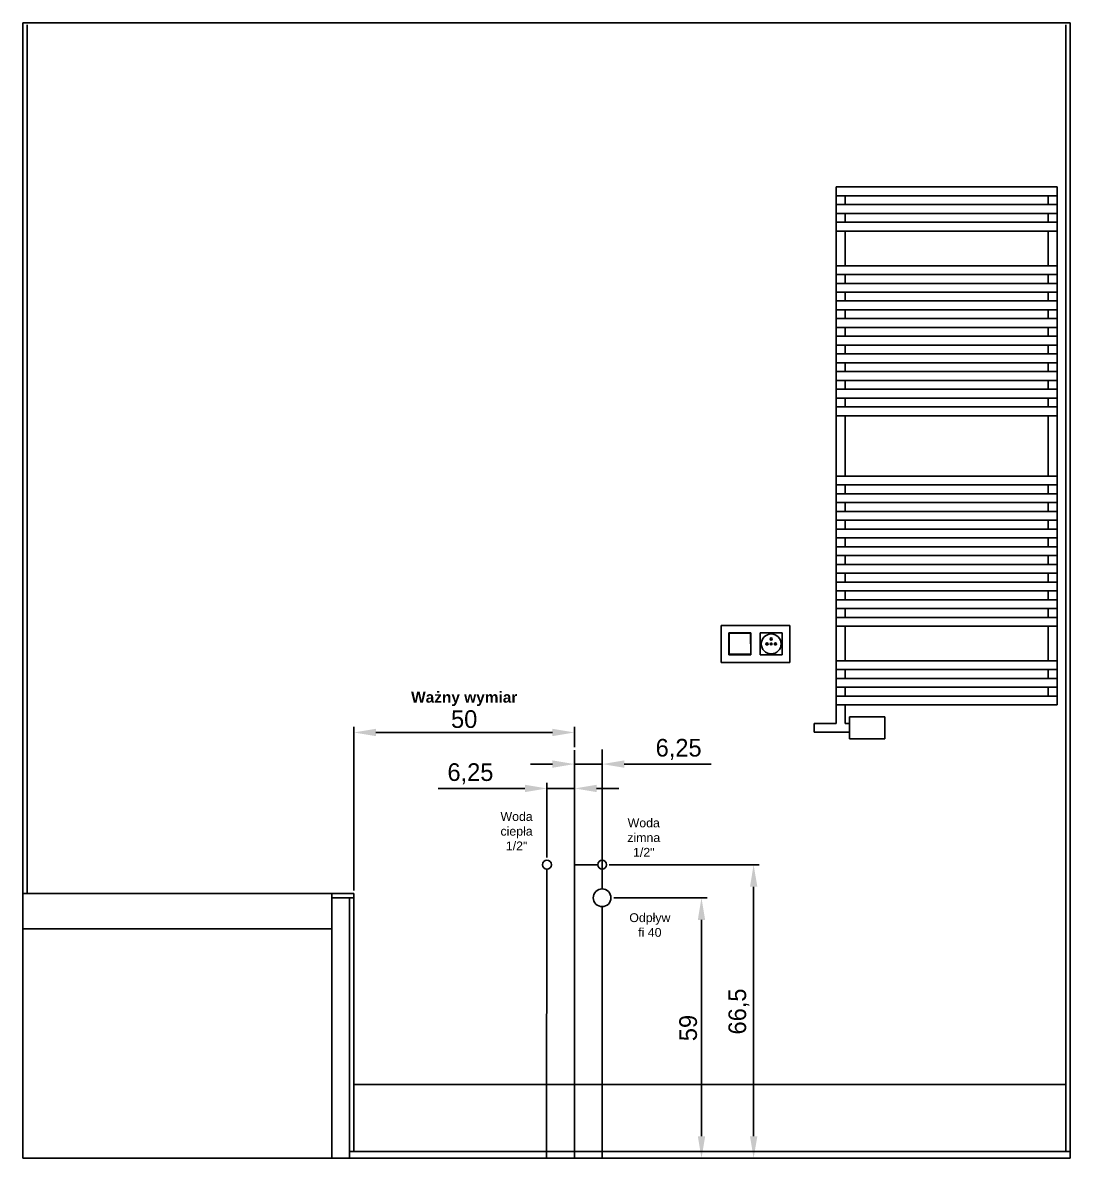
# Model space of a CAD drawing. Header units: millimetres. Extents: x 976 to 9349, y -1578 to 2211.
# Drawn here: x 3049.6 to 3286.9, y 1460.7 to 1717.9 of the extents above; entities that cross this region are included whole.
import ezdxf
from ezdxf.lldxf.tags import DXFTag

# ---------------------------------------------------------------- set-up
doc = ezdxf.new("R2010")
doc.units = ezdxf.units.MM
for name, color, linetype in [('Elektryka - obudowy', 174, 'Continuous'), ('GK - rama', 170, 'Continuous'), ('Grzejniki', 12, 'Continuous'), ('Meble', 42, 'Continuous'), ('Płytki', 254, 'Continuous'), ('Usunięte', 10, 'Continuous'), ('Wbudowane', 175, 'Continuous'), ('Ściany', 7, 'Continuous')]:
    doc.layers.add(name, color=color, linetype=linetype)
tags = doc.linetypes.add('03B018', pattern=[5.4, 2.16, -3.24]).pattern_tags.tags
tags[6:7] = [DXFTag(74, 4), DXFTag(75, 0), DXFTag(340, '0'), DXFTag(46, 1.0), DXFTag(50, 0.0), DXFTag(44, 0.0), DXFTag(45, 0.0)]
tags[4:5] = [DXFTag(74, 4), DXFTag(75, 0), DXFTag(340, '0'), DXFTag(46, 1.0), DXFTag(50, 0.0), DXFTag(44, 0.0), DXFTag(45, 0.0)]
doc.dimstyles.new('ISO-25', dxfattribs={"dimtxt": 4, "dimasz": 5, "dimexe": 1.25, "dimexo": 0.625, "dimgap": 1, "dimtad": 1, "dimtxsty": 'Standard', "dimcen": 2.5, "dimadec": 0, "dimazin": 0, "dimtfac": 1, "dimtmove": 0, "dimatfit": 3, "dimfxl": 1, "dimarcsym": 0})

# ---------------------------------------------------------------- blocks, each defined once
blk = doc.blocks.new('Z$W@#24350')
for p, q in [((5, 125), (5, 3.5)), ((5, 125), (55, 125)), ((55, 125), (55, 7.68)), ((5, 123), (55, 123)), ((5, 121), (55, 121)), ((7, 123), (7, 121)), ((53, 123), (53, 121)), ((5, 119), (55, 119)), ((7, 119), (7, 117)), ((53, 119), (53, 117)), ((5, 117), (55, 117)), ((5, 115), (55, 115)), ((5, 115), (55, 115)), ((7, 115), (7, 107.17)), ((53, 115), (53, 107.17)), ((5, 107.17), (55, 107.17)), ((5, 105.17), (55, 105.17)), ((5, 103.17), (55, 103.17)), ((7, 105.17), (7, 103.17)), ((53, 105.17), (53, 103.17)), ((5, 101.17), (55, 101.17)), ((7, 101.17), (7, 99.17)), ((53, 101.17), (53, 99.17)), ((5, 99.17), (55, 99.17)), ((5, 97.17), (55, 97.17)), ((5, 97.17), (55, 97.17)), ((5, 95.17), (55, 95.17)), ((7, 97.17), (7, 95.17)), ((53, 97.17), (53, 95.17)), ((5, 93.17), (55, 93.17)), ((7, 93.17), (7, 91.17)), ((53, 93.17), (53, 91.17)), ((5, 91.17), (55, 91.17)), ((5, 89.17), (55, 89.17)), ((5, 89.17), (55, 89.17)), ((7, 89.17), (7, 87.17)), ((53, 89.17), (53, 87.17)), ((5, 87.17), (55, 87.17)), ((5, 85.17), (55, 85.17)), ((7, 85.17), (7, 83.17)), ((53, 85.17), (53, 83.17)), ((5, 83.17), (55, 83.17)), ((5, 81.17), (55, 81.17)), ((5, 81.17), (55, 81.17)), ((7, 81.17), (7, 79.17)), ((53, 81.17), (53, 79.17)), ((5, 79.17), (55, 79.17)), ((5, 77.17), (55, 77.17)), ((7, 77.17), (7, 75.17)), ((53, 77.17), (53, 75.17)), ((5, 75.17), (55, 75.17)), ((5, 73.17), (55, 73.17)), ((7, 73.17), (7, 59.5)), ((53, 73.17), (53, 59.5)), ((5, 59.5), (55, 59.5)), ((5, 57.5), (55, 57.5)), ((7, 55.5), (7, 57.5)), ((53, 55.5), (53, 57.5)), ((5, 55.5), (55, 55.5)), ((5, 53.5), (55, 53.5)), ((5, 51.5), (55, 51.5)), ((5, 51.5), (55, 51.5)), ((7, 51.5), (7, 53.5)), ((53, 51.5), (53, 53.5)), ((5, 49.5), (55, 49.5)), ((7, 47.5), (7, 49.5)), ((53, 47.5), (53, 49.5)), ((5, 47.5), (55, 47.5)), ((5, 45.5), (55, 45.5)), ((7, 43.5), (7, 45.5)), ((53, 43.5), (53, 45.5)), ((5, 43.5), (55, 43.5)), ((5, 43.5), (55, 43.5)), ((5, 41.5), (55, 41.5)), ((7, 39.5), (7, 41.5)), ((53, 39.5), (53, 41.5)), ((5, 39.5), (55, 39.5)), ((5, 37.5), (55, 37.5)), ((7, 35.5), (7, 37.5)), ((53, 35.5), (53, 37.5)), ((5, 35.5), (55, 35.5)), ((5, 35.5), (55, 35.5)), ((5, 33.5), (55, 33.5)), ((7, 31.5), (7, 33.5)), ((53, 31.5), (53, 33.5)), ((5, 31.5), (55, 31.5)), ((5, 29.5), (55, 29.5)), ((7, 27.5), (7, 29.5)), ((53, 27.5), (53, 29.5)), ((5, 27.5), (55, 27.5)), ((5, 25.5), (55, 25.5)), ((7, 17.68), (7, 25.5)), ((53, 17.68), (53, 25.5)), ((5, 17.68), (55, 17.68)), ((5, 17.68), (55, 17.68)), ((5, 15.68), (55, 15.68)), ((7, 13.68), (7, 15.68)), ((53, 13.68), (53, 15.68)), ((5, 13.68), (55, 13.68)), ((5, 11.68), (55, 11.68)), ((7, 9.68), (7, 11.68)), ((53, 9.68), (53, 11.68)), ((5, 9.68), (55, 9.68)), ((5, 7.68), (55, 7.68)), ((7, 3.5), (7, 7.68)), ((0, 3.5), (0, 1.5)), ((5, 3.5), (0, 3.5)), ((7.96, 3.5), (7, 3.5)), ((7.96, 5), (15.96, 5)), ((7.96, 5), (7.96, 0)), ((15.96, 0), (15.96, 5)), ((7.96, 1.5), (0, 1.5)), ((7.96, 0), (15.96, 0)), ((7.96, 0), (15.96, 0))]:
    blk.add_line(p, q)
blk = doc.blocks.new('Z$W@#2421')
for p, q in [((0, 257.2), (237.3, 257.2)), ((0, 257.2), (0, 0)), ((237.3, 257.2), (237.3, 0)), ((0, 0), (237.3, 0))]:
    blk.add_line(p, q)
blk = doc.blocks.new('Z$W@#29424')
h = blk.add_hatch(color=256)
h.paths.add_polyline_path([(1.54, 2.25, 1), (1.06, 2.25, 1)])
h.paths.add_polyline_path([(3.44, 2.25, 1), (2.96, 2.25, 1)])
for centre, radius in [((2.25, 2.25), 2.25), ((2.25, 3.37), 0.24), ((1.3, 2.25), 0.24), ((3.2, 2.25), 0.24)]:
    blk.add_circle(centre, radius)
blk = doc.blocks.new('Z$W@#18702')
for p, q in [((0, 8.4), (15.5, 8.4)), ((0, 8.4), (0, 0)), ((15.5, 8.4), (15.5, 0)), ((1.7, 6.7), (1.7, 1.7)), ((1.7, 6.7), (6.7, 6.7)), ((1.7, 6.7), (1.7, 1.7)), ((1.7, 6.7), (6.7, 6.7)), ((1.75, 1.75), (1.8, 6.65)), ((1.8, 6.65), (6.6, 6.65)), ((6.65, 1.75), (6.6, 6.65)), ((6.7, 6.7), (6.7, 1.7)), ((6.7, 6.7), (6.7, 1.7)), ((8.8, 6.7), (8.8, 1.7)), ((8.8, 6.7), (13.8, 6.7)), ((13.8, 6.7), (13.8, 1.7)), ((11.1, 4.18), (11.5, 4.22)), ((11.28, 4.4), (11.32, 4)), ((0, 0), (15.5, 0)), ((1.7, 1.7), (6.7, 1.7)), ((1.7, 1.7), (6.7, 1.7)), ((1.75, 1.85), (6.65, 1.85)), ((1.75, 1.75), (6.65, 1.75)), ((8.8, 1.7), (13.8, 1.7))]:
    blk.add_line(p, q)
blk.add_circle((11.3, 4.2), 0.2)
blk.add_blockref('Z$W@#29424', (9.05, 1.95))
blk = doc.blocks.new('Z$W@#19358')
for p, q in [((0, 60), (70, 60)), ((0, 60), (0, 0)), ((70, 60), (70, 0)), ((0, 52), (70, 52)), ((0, 0), (70, 0))]:
    blk.add_line(p, q)
blk = doc.blocks.new('*D500')
at = {"layer": 'Defpoints', "color": 0}
for p in [(3174.61, 1557.19), (3174.61, 1553.21), (3124.61, 1520.74)]:
    blk.add_point(p, dxfattribs=at)
at = {"layer": 'Usunięte', "color": 0, "lineweight": -2}
for p, q in [((3124.61, 1521.37), (3124.61, 1558.44)), ((3129.61, 1557.19), (3169.61, 1557.19)), ((3174.61, 1553.83), (3174.61, 1558.44))]:
    blk.add_line(p, q, dxfattribs=at)
at = {"layer": 'Usunięte', "color": 0}
for points in [[(3129.61, 1558.02), (3129.61, 1556.35), (3124.61, 1557.19)], [(3169.61, 1556.35), (3169.61, 1558.02), (3174.61, 1557.19)]]:
    blk.add_solid(points, dxfattribs=at)
at = {"layer": 'Usunięte', "color": 0, "insert": (3149.61, 1560.19), "char_height": 4, "attachment_point": 5}
blk.add_mtext('50', dxfattribs=at)
blk = doc.blocks.new('*D501')
at = {"layer": 'Defpoints', "color": 0}
for p in [(3174.61, 1553.21), (3180.86, 1550.03), (3180.86, 1550.03)]:
    blk.add_point(p, dxfattribs=at)
at = {"layer": 'Płytki', "color": 0, "lineweight": -2}
for p, q in [((3174.61, 1552.58), (3174.61, 1548.78)), ((3180.86, 1550.65), (3180.86, 1551.28)), ((3169.61, 1550.03), (3164.61, 1550.03)), ((3174.61, 1550.03), (3180.86, 1550.03)), ((3185.86, 1550.03), (3205.53, 1550.03))]:
    blk.add_line(p, q, dxfattribs=at)
at = {"layer": 'Płytki', "color": 0}
for points in [[(3169.61, 1549.2), (3169.61, 1550.86), (3174.61, 1550.03)], [(3185.86, 1550.86), (3185.86, 1549.2), (3180.86, 1550.03)]]:
    blk.add_solid(points, dxfattribs=at)
at = {"layer": 'Płytki', "color": 0, "insert": (3198.19, 1553.36), "char_height": 4, "attachment_point": 5}
blk.add_mtext('6,25', dxfattribs=at)
blk = doc.blocks.new('*D502')
at = {"layer": 'Defpoints', "color": 0}
for p in [(3174.61, 1544.51), (3174.61, 1535.4), (3168.36, 1528.24)]:
    blk.add_point(p, dxfattribs=at)
at = {"layer": 'Płytki', "color": 0, "lineweight": -2}
for p, q in [((3163.36, 1544.51), (3143.69, 1544.51)), ((3168.36, 1528.87), (3168.36, 1545.76)), ((3168.36, 1544.51), (3174.61, 1544.51)), ((3174.61, 1536.02), (3174.61, 1545.76)), ((3179.61, 1544.51), (3184.61, 1544.51))]:
    blk.add_line(p, q, dxfattribs=at)
at = {"layer": 'Płytki', "color": 0}
for points in [[(3163.36, 1543.68), (3163.36, 1545.34), (3168.36, 1544.51)], [(3179.61, 1545.34), (3179.61, 1543.68), (3174.61, 1544.51)]]:
    blk.add_solid(points, dxfattribs=at)
at = {"layer": 'Płytki', "color": 0, "insert": (3151.03, 1547.84), "char_height": 4, "attachment_point": 5}
blk.add_mtext('6,25', dxfattribs=at)
blk = doc.blocks.new('*D503')
at = {"layer": 'Defpoints', "color": 0}
for p in [(3182.86, 1519.74), (3203.37, 1460.74), (3206.42, 1460.74)]:
    blk.add_point(p, dxfattribs=at)
at = {"layer": 'Płytki', "color": 0, "lineweight": -2}
for p, q in [((3183.49, 1519.74), (3204.62, 1519.74)), ((3203.37, 1514.74), (3203.37, 1465.74)), ((3205.79, 1460.74), (3202.12, 1460.74))]:
    blk.add_line(p, q, dxfattribs=at)
at = {"layer": 'Płytki', "color": 0}
for points in [[(3204.2, 1514.74), (3202.54, 1514.74), (3203.37, 1519.74)], [(3202.54, 1465.74), (3204.2, 1465.74), (3203.37, 1460.74)]]:
    blk.add_solid(points, dxfattribs=at)
at = {"layer": 'Płytki', "color": 0, "insert": (3200.37, 1490.24), "char_height": 4, "attachment_point": 5, "rotation": 90}
blk.add_mtext('59', dxfattribs=at)
blk = doc.blocks.new('*D504')
at = {"layer": 'Defpoints', "color": 0}
for p in [(3181.86, 1527.24), (3215.18, 1527.24), (3215.43, 1460.74)]:
    blk.add_point(p, dxfattribs=at)
at = {"layer": 'Płytki', "color": 0, "lineweight": -2}
for p, q in [((3182.49, 1527.24), (3216.43, 1527.24)), ((3215.18, 1465.74), (3215.18, 1522.24)), ((3214.81, 1460.74), (3213.93, 1460.74))]:
    blk.add_line(p, q, dxfattribs=at)
at = {"layer": 'Płytki', "color": 0}
for points in [[(3216.02, 1522.24), (3214.35, 1522.24), (3215.18, 1527.24)], [(3214.35, 1465.74), (3216.02, 1465.74), (3215.18, 1460.74)]]:
    blk.add_solid(points, dxfattribs=at)
at = {"layer": 'Płytki', "color": 0, "insert": (3211.85, 1493.99), "char_height": 4, "attachment_point": 5, "rotation": 90}
blk.add_mtext('66,5', dxfattribs=at)

msp = doc.modelspace()

# ---------------------------------------------------------------- linework, layer by layer
at = {"layer": 'GK - rama'}
for p in [(3174.611, 1460.743), (3179.861, 1527.243)]:
    msp.add_line(p, (3174.611, 1527.243), dxfattribs=at)
msp.add_circle((3180.861, 1527.243), 1, dxfattribs=at)
at = {"layer": 'Meble'}
msp.add_line((3180.861, 1517.743), (3180.861, 1460.743), dxfattribs=at)
msp.add_circle((3180.861, 1519.743), 2, dxfattribs=at)
at = {"layer": 'Płytki'}
for p, q in [((3050.611, 1717.443), (3050.611, 1520.743)), ((3285.911, 1717.443), (3285.911, 1462.243)), ((3124.611, 1520.743), (3050.611, 1520.743)), ((3124.611, 1519.743), (3124.611, 1520.743)), ((3123.611, 1519.743), (3124.611, 1519.743)), ((3124.611, 1519.743), (3124.611, 1462.243)), ((3124.611, 1477.443), (3285.911, 1477.443)), ((3123.611, 1462.243), (3286.911, 1462.243))]:
    msp.add_line(p, q, dxfattribs=at)
at = {"layer": 'Płytki', "linetype": '03B018'}
for p, q in [((3174.611, 1527.243), (3174.611, 1553.209)), ((3180.861, 1521.743), (3180.861, 1553.342))]:
    msp.add_line(p, q, dxfattribs=at)
at = {"layer": 'Usunięte'}
msp.add_line((3168.361, 1526.243), (3168.261, 1460.743), dxfattribs=at)
msp.add_circle((3168.361, 1527.243), 1, dxfattribs=at)
at = {"layer": 'Ściany'}
for p, q in [((3119.611, 1519.743), (3119.611, 1460.743)), ((3119.611, 1519.743), (3123.611, 1519.743)), ((3123.611, 1519.743), (3123.611, 1460.743))]:
    msp.add_line(p, q, dxfattribs=at)

# ---------------------------------------------------------------- block references
at = {"layer": 'Elektryka - obudowy'}
msp.add_blockref('Z$W@#18702', (3207.861, 1573.043), dxfattribs=at)
at = {"layer": 'Grzejniki'}
msp.add_blockref('Z$W@#24350', (3228.911, 1555.743), dxfattribs=at)
at = {"layer": 'Wbudowane'}
msp.add_blockref('Z$W@#19358', (3049.611, 1460.743), dxfattribs=at)
at = {"layer": 'Ściany'}
msp.add_blockref('Z$W@#2421', (3049.611, 1460.743), dxfattribs=at)

# ---------------------------------------------------------------- texts
at = {"layer": 'GK - rama', "insert": (3190.295, 1533.363), "char_height": 2, "width": 8.21683, "attachment_point": 5}
msp.add_mtext('{\\fArial|b0|i0|c238|p0;Woda zimna\\P1/2"}', dxfattribs=at)
at = {"layer": 'Meble', "insert": (3191.675, 1513.561), "char_height": 2, "width": 8.21683, "attachment_point": 5}
msp.add_mtext('{\\fArial|b0|i0|c238|p0;Odpływ\\Pfi 40}', dxfattribs=at)
at = {"layer": 'Usunięte'}
for s, insert, char_height, width, attachment_point in [('{\\fArial|b1|i0|c238|p0;Ważny wymiar}', (3137.592, 1566.43), 2.5, 34.19522, 1), ('{\\fArial|b0|i0|c238|p0;Woda ciepła\\P1/2"}', (3161.486, 1534.812), 2, 8.21683, 5)]:
    msp.add_mtext(s, dxfattribs=dict(at, insert=insert, char_height=char_height, width=width, attachment_point=attachment_point))

# ---------------------------------------------------------------- dimensions: what is measured, and where the dimension line sits
at = {"layer": 'Płytki'}
dim = msp.add_linear_dim(base=(3180.861, 1550.028), p1=(3174.611, 1553.209), p2=(3180.861, 1550.028), dimstyle='ISO-25', dxfattribs=at)
dim.commit()
dim.dimension.update_dxf_attribs({"geometry": '*D501', "text_midpoint": (3198.194, 1553.362)})
dim = msp.add_linear_dim(base=(3174.611, 1544.512), p1=(3168.361, 1528.243), p2=(3174.611, 1535.399), dimstyle='ISO-25', dxfattribs=at)
dim.commit()
dim.dimension.update_dxf_attribs({"geometry": '*D502', "text_midpoint": (3151.028, 1544.512), "dimtype": 160})
for base, p1, p2, picture, middle in [((3215.183, 1527.243), (3215.431, 1460.743), (3181.861, 1527.243), '*D504', (3211.849, 1493.993)), ((3203.37, 1460.743), (3182.861, 1519.743), (3206.418, 1460.743), '*D503', (3200.37, 1490.243))]:
    dim = msp.add_linear_dim(base=base, p1=p1, p2=p2, angle=90, dimstyle='ISO-25', dxfattribs=at)
    dim.commit()
    dim.dimension.update_dxf_attribs({"geometry": picture, "text_midpoint": middle})
at = {"layer": 'Usunięte'}
dim = msp.add_linear_dim(base=(3174.611, 1557.186), p1=(3124.611, 1520.743), p2=(3174.611, 1553.209), dimstyle='ISO-25', dxfattribs=at)
dim.commit()
dim.dimension.update_dxf_attribs({"geometry": '*D500', "text_midpoint": (3149.611, 1560.186)})

doc.saveas('drawing.dxf')
